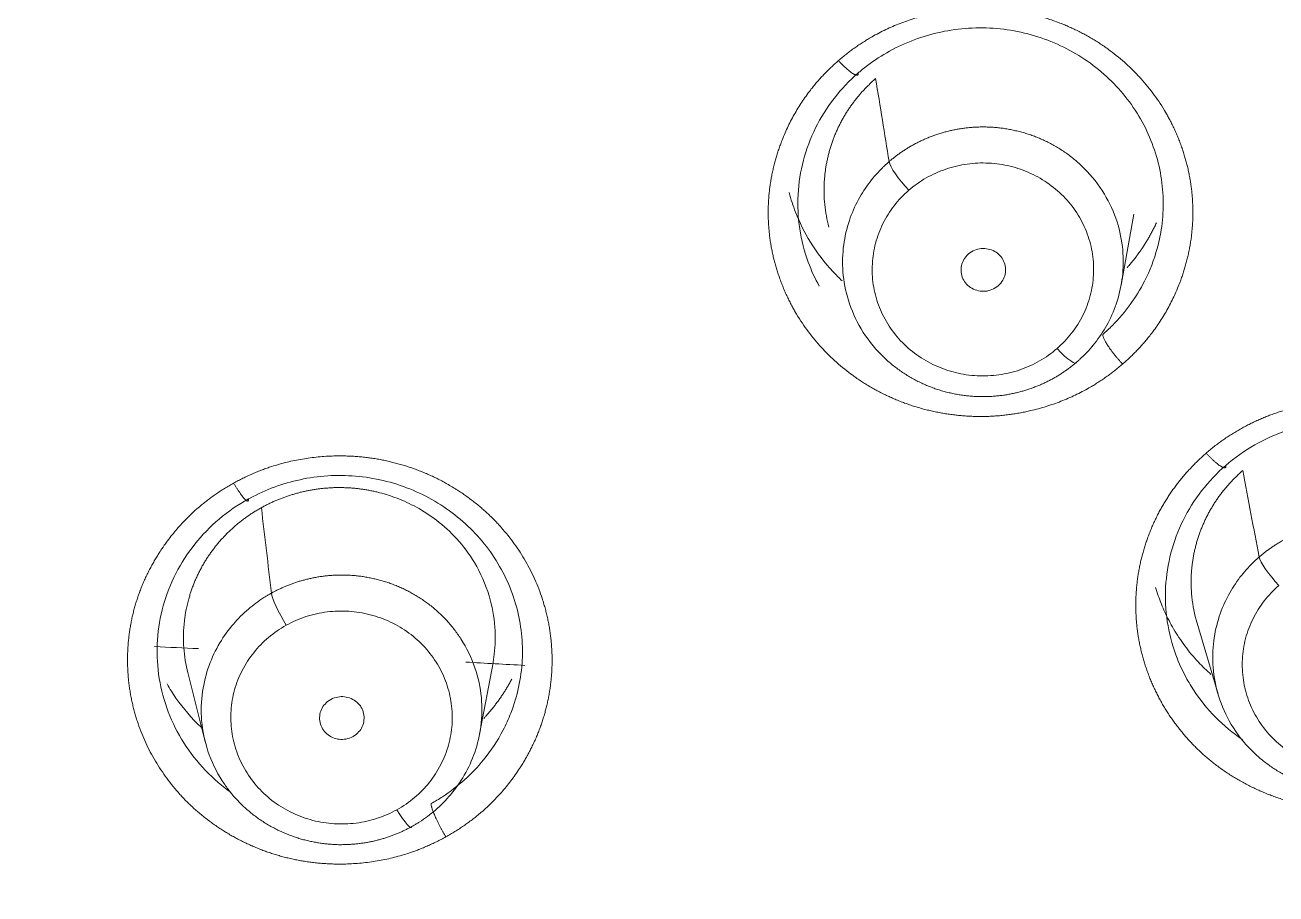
# Model space of a CAD drawing. Extents: x 19821 to 22981, y -91 to 2224.
# Drawn here: x 20760.9 to 20773.55, y 1178.82 to 1187.6 of the extents above; entities that cross this region are included whole.
import ezdxf

# ---------------------------------------------------------------- set-up
doc = ezdxf.new("R2010")
doc.units = 0
doc.header["$LTSCALE"] = 10
doc.header["$MEASUREMENT"] = 0
doc.layers.add('1', color=7, linetype='CONTINUOUS')

msp = doc.modelspace()

# ---------------------------------------------------------------- linework, layer by layer
at = {"layer": '1', "color": 7, "linetype": 'Continuous', "lineweight": 18}
for p, q in [((20771.986, 1184.974), (20772.115, 1185.691)), ((20772.744, 1181.588), (20772.966, 1180.837)), ((20762.545, 1181.069), (20762.724, 1180.356)), ((20765.498, 1180.433), (20765.635, 1181.155))]:
    msp.add_line(p, q, dxfattribs=at)
for centre, major_axis, ratio, start_param, end_param in [((20744.931, 1212.247), (-60.5, 0), 0.961262, 2.420581, 4.712389), ((20744.931, 1212.384), (60, 0), 0.961262, 4.72417, 7.853982), ((20744.931, 1212.384), (-59.925, 0), 0.961262, 1.570796, 4.712389), ((20769.839, 1186.014), (0.196, -0.227), 0.18444, 3.431539, 4.92224), ((20771.337, 1184.414), (-0.196, 0.227), 0.184391, 1.780896, 3.306489), ((20773.581, 1182.019), (0.196, -0.227), 0.184352, 3.449187, 4.922084), ((20763.543, 1181.617), (0.146, -0.262), 0.137817, 3.464985, 4.955687), ((20764.663, 1179.753), (-0.146, 0.262), 0.137768, 1.814343, 3.339936)]:
    msp.add_ellipse(centre, major_axis=major_axis, ratio=ratio, start_param=start_param, end_param=end_param, dxfattribs=at)
at = {"layer": '1', "color": 7, "linetype": 'Continuous', "lineweight": 13}
for centre, major_axis, start_param, end_param in [((20744.931, 1212.247), (-59.425, 0), 1.570796, 4.70194), ((20744.931, 1212.247), (-57.948, 0), 1.579187, 4.712389), ((20744.931, 1212.291), (57.403, 0), 4.721079, 7.853982)]:
    msp.add_ellipse(centre, major_axis=major_axis, ratio=0.961262, start_param=start_param, end_param=end_param, dxfattribs=at)
for points, degree, knots in [([(20769.127, 1187.242), (20769.444, 1187.517), (20770.042, 1187.719), (20770.462, 1187.779), (20770.883, 1187.759), (20771.294, 1187.659), (20771.485, 1187.572), (20771.871, 1187.396), (20772.448, 1186.78), (20772.59, 1186.389), (20772.66, 1186.198), (20772.719, 1185.796), (20772.696, 1185.392), (20772.642, 1185.193), (20772.589, 1184.997), (20772.317, 1184.448), (20772, 1184.175)], 2, [0, 0, 0, 0.125, 0.1875, 0.25, 0.3125, 0.375, 0.375, 0.5, 0.625, 0.625, 0.6875, 0.75, 0.8125, 0.8125, 0.875, 1, 1, 1]), ([(20772, 1184.175), (20771.683, 1183.9), (20771.085, 1183.697), (20770.665, 1183.637), (20770.244, 1183.658), (20769.833, 1183.757), (20769.642, 1183.845), (20769.256, 1184.021), (20768.68, 1184.637), (20768.538, 1185.028), (20768.468, 1185.219), (20768.408, 1185.621), (20768.432, 1186.025), (20768.486, 1186.223), (20768.539, 1186.419), (20768.811, 1186.968), (20769.127, 1187.242)], 2, [0, 0, 0, 0.125, 0.1875, 0.25, 0.3125, 0.375, 0.375, 0.5, 0.625, 0.625, 0.6875, 0.75, 0.8125, 0.8125, 0.875, 1, 1, 1]), ([(20769.839, 1185.931), (20769.893, 1185.978), (20769.952, 1186.02), (20770.078, 1186.092), (20770.145, 1186.122), (20770.283, 1186.169), (20770.355, 1186.186), (20770.5, 1186.206), (20770.573, 1186.21), (20770.72, 1186.202), (20770.792, 1186.192), (20770.934, 1186.157), (20771.004, 1186.133), (20771.136, 1186.072), (20771.199, 1186.036), (20771.316, 1185.951), (20771.371, 1185.904), (20771.469, 1185.799), (20771.513, 1185.742), (20771.587, 1185.621), (20771.619, 1185.557), (20771.668, 1185.424), (20771.685, 1185.355), (20771.706, 1185.216), (20771.71, 1185.145), (20771.702, 1185.005), (20771.691, 1184.935), (20771.655, 1184.798), (20771.63, 1184.731), (20771.567, 1184.604), (20771.529, 1184.544), (20771.441, 1184.431), (20771.391, 1184.379), (20771.337, 1184.331)], 3, [0, 0, 0, 0, 0.0625, 0.0625, 0.125, 0.125, 0.1875, 0.1875, 0.25, 0.25, 0.3125, 0.3125, 0.375, 0.375, 0.4375, 0.4375, 0.5, 0.5, 0.5625, 0.5625, 0.625, 0.625, 0.6875, 0.6875, 0.75, 0.75, 0.8125, 0.8125, 0.875, 0.875, 0.9375, 0.9375, 1, 1, 1, 1]), ([(20771.337, 1184.331), (20771.283, 1184.284), (20771.223, 1184.242), (20771.097, 1184.17), (20771.031, 1184.14), (20770.893, 1184.093), (20770.821, 1184.076), (20770.676, 1184.056), (20770.602, 1184.053), (20770.456, 1184.06), (20770.383, 1184.071), (20770.241, 1184.105), (20770.172, 1184.13), (20770.04, 1184.19), (20769.977, 1184.227), (20769.859, 1184.311), (20769.805, 1184.359), (20769.707, 1184.463), (20769.663, 1184.52), (20769.588, 1184.642), (20769.557, 1184.706), (20769.508, 1184.838), (20769.49, 1184.907), (20769.469, 1185.047), (20769.466, 1185.117), (20769.474, 1185.258), (20769.485, 1185.328), (20769.521, 1185.464), (20769.546, 1185.531), (20769.609, 1185.658), (20769.647, 1185.719), (20769.735, 1185.832), (20769.784, 1185.884), (20769.839, 1185.931)], 3, [0, 0, 0, 0, 0.0625, 0.0625, 0.125, 0.125, 0.1875, 0.1875, 0.25, 0.25, 0.3125, 0.3125, 0.375, 0.375, 0.4375, 0.4375, 0.5, 0.5, 0.5625, 0.5625, 0.625, 0.625, 0.6875, 0.6875, 0.75, 0.75, 0.8125, 0.8125, 0.875, 0.875, 0.9375, 0.9375, 1, 1, 1, 1]), ([(20772.35, 1185.344), (20772.319, 1185.23), (20772.21, 1184.947), (20772.003, 1184.662), (20771.834, 1184.504), (20771.8, 1184.475)], 3, [0, 0, 0, 0, 0.343198, 0.872888, 1, 1, 1, 1]), ([(20772.844, 1183.274), (20773.167, 1183.55), (20773.558, 1183.682), (20773.757, 1183.75), (20774.181, 1183.811), (20774.815, 1183.781), (20775.207, 1183.601), (20775.6, 1183.42), (20775.886, 1183.112), (20776.17, 1182.806), (20776.311, 1182.416), (20776.451, 1182.029), (20776.427, 1181.621), (20776.416, 1181.42), (20776.31, 1181.026), (20776.219, 1180.844), (20776.042, 1180.487), (20775.721, 1180.203)], 2, [0, 0, 0, 0.125, 0.125, 0.1875, 0.25, 0.375, 0.375, 0.5, 0.5, 0.625, 0.625, 0.75, 0.75, 0.8125, 0.875, 0.875, 1, 1, 1]), ([(20763.011, 1182.971), (20763.381, 1183.176), (20764.01, 1183.255), (20764.433, 1183.23), (20764.841, 1183.125), (20765.221, 1182.946), (20765.389, 1182.822), (20765.729, 1182.573), (20766.159, 1181.855), (20766.214, 1181.445), (20766.241, 1181.243), (20766.212, 1180.838), (20766.102, 1180.448), (20766.006, 1180.264), (20765.912, 1180.083), (20765.527, 1179.601), (20765.158, 1179.396)], 2, [0, 0, 0, 0.125, 0.1875, 0.25, 0.3125, 0.375, 0.375, 0.5, 0.625, 0.625, 0.6875, 0.75, 0.8125, 0.8125, 0.875, 1, 1, 1]), ([(20775.721, 1180.203), (20775.398, 1179.927), (20775.007, 1179.794), (20774.808, 1179.726), (20774.383, 1179.665), (20773.75, 1179.695), (20773.358, 1179.875), (20772.964, 1180.056), (20772.678, 1180.365), (20772.395, 1180.671), (20772.253, 1181.061), (20772.113, 1181.448), (20772.137, 1181.856), (20772.149, 1182.057), (20772.255, 1182.45), (20772.346, 1182.633), (20772.523, 1182.99), (20772.844, 1183.274)], 2, [0, 0, 0, 0.125, 0.125, 0.1875, 0.25, 0.375, 0.375, 0.5, 0.5, 0.625, 0.625, 0.75, 0.75, 0.8125, 0.875, 0.875, 1, 1, 1]), ([(20765.158, 1179.396), (20764.788, 1179.191), (20764.16, 1179.112), (20763.736, 1179.137), (20763.329, 1179.241), (20762.949, 1179.421), (20762.78, 1179.545), (20762.441, 1179.794), (20762.01, 1180.512), (20761.956, 1180.922), (20761.929, 1181.124), (20761.958, 1181.529), (20762.068, 1181.919), (20762.164, 1182.102), (20762.258, 1182.283), (20762.642, 1182.766), (20763.011, 1182.971)], 2, [0, 0, 0, 0.125, 0.1875, 0.25, 0.3125, 0.375, 0.375, 0.5, 0.625, 0.625, 0.6875, 0.75, 0.8125, 0.8125, 0.875, 1, 1, 1]), ([(20775.081, 1180.335), (20775.026, 1180.287), (20774.967, 1180.245), (20774.841, 1180.173), (20774.774, 1180.143), (20774.636, 1180.096), (20774.564, 1180.079), (20774.419, 1180.059), (20774.345, 1180.056), (20774.199, 1180.063), (20774.126, 1180.074), (20773.984, 1180.109), (20773.914, 1180.133), (20773.782, 1180.194), (20773.719, 1180.23), (20773.601, 1180.315), (20773.547, 1180.362), (20773.449, 1180.467), (20773.405, 1180.524), (20773.33, 1180.645), (20773.299, 1180.709), (20773.25, 1180.842), (20773.232, 1180.911), (20773.211, 1181.051), (20773.208, 1181.122), (20773.215, 1181.262), (20773.226, 1181.332), (20773.262, 1181.469), (20773.287, 1181.536), (20773.351, 1181.663), (20773.389, 1181.724), (20773.476, 1181.837), (20773.526, 1181.889), (20773.58, 1181.936)], 3, [0, 0, 0, 0, 0.0625, 0.0625, 0.125, 0.125, 0.1875, 0.1875, 0.25, 0.25, 0.3125, 0.3125, 0.375, 0.375, 0.4375, 0.4375, 0.5, 0.5, 0.5625, 0.5625, 0.625, 0.625, 0.6875, 0.6875, 0.75, 0.75, 0.8125, 0.8125, 0.875, 0.875, 0.9375, 0.9375, 1, 1, 1, 1]), ([(20763.543, 1181.534), (20763.606, 1181.569), (20763.673, 1181.599), (20763.812, 1181.644), (20763.884, 1181.66), (20764.029, 1181.678), (20764.103, 1181.681), (20764.249, 1181.671), (20764.322, 1181.66), (20764.463, 1181.623), (20764.532, 1181.598), (20764.664, 1181.536), (20764.726, 1181.499), (20764.842, 1181.413), (20764.896, 1181.365), (20764.993, 1181.259), (20765.036, 1181.201), (20765.109, 1181.079), (20765.139, 1181.015), (20765.186, 1180.881), (20765.203, 1180.812), (20765.222, 1180.673), (20765.225, 1180.602), (20765.215, 1180.461), (20765.203, 1180.392), (20765.165, 1180.255), (20765.139, 1180.189), (20765.074, 1180.063), (20765.036, 1180.003), (20764.946, 1179.891), (20764.896, 1179.839), (20764.786, 1179.746), (20764.726, 1179.705), (20764.663, 1179.67)], 3, [0, 0, 0, 0, 0.0625, 0.0625, 0.125, 0.125, 0.1875, 0.1875, 0.25, 0.25, 0.3125, 0.3125, 0.375, 0.375, 0.4375, 0.4375, 0.5, 0.5, 0.5625, 0.5625, 0.625, 0.625, 0.6875, 0.6875, 0.75, 0.75, 0.8125, 0.8125, 0.875, 0.875, 0.9375, 0.9375, 1, 1, 1, 1]), ([(20764.663, 1179.67), (20764.599, 1179.635), (20764.532, 1179.606), (20764.393, 1179.56), (20764.322, 1179.544), (20764.176, 1179.526), (20764.103, 1179.524), (20763.956, 1179.533), (20763.884, 1179.544), (20763.742, 1179.581), (20763.673, 1179.606), (20763.542, 1179.668), (20763.479, 1179.705), (20763.363, 1179.791), (20763.309, 1179.84), (20763.213, 1179.945), (20763.17, 1180.003), (20763.097, 1180.125), (20763.066, 1180.189), (20763.019, 1180.323), (20763.002, 1180.392), (20762.983, 1180.531), (20762.981, 1180.602), (20762.99, 1180.743), (20763.002, 1180.813), (20763.04, 1180.949), (20763.066, 1181.015), (20763.131, 1181.141), (20763.17, 1181.201), (20763.259, 1181.313), (20763.309, 1181.365), (20763.42, 1181.458), (20763.48, 1181.499), (20763.543, 1181.534)], 3, [0, 0, 0, 0, 0.0625, 0.0625, 0.125, 0.125, 0.1875, 0.1875, 0.25, 0.25, 0.3125, 0.3125, 0.375, 0.375, 0.4375, 0.4375, 0.5, 0.5, 0.5625, 0.5625, 0.625, 0.625, 0.6875, 0.6875, 0.75, 0.75, 0.8125, 0.8125, 0.875, 0.875, 0.9375, 0.9375, 1, 1, 1, 1]), ([(20773.214, 1180.375), (20773.202, 1180.384), (20773.189, 1180.393), (20773.08, 1180.472), (20772.99, 1180.551), (20772.828, 1180.724), (20772.756, 1180.818), (20772.679, 1180.942), (20772.664, 1180.967), (20772.651, 1180.991)], 3, [0, 0, 0, 0, 0.054242, 0.054242, 0.476361, 0.476361, 0.898479, 0.898479, 1, 1, 1, 1]), ([(20765.735, 1180.472), (20765.68, 1180.367), (20765.512, 1180.112), (20765.247, 1179.874), (20765.048, 1179.754), (20765.008, 1179.732)], 3, [0, 0, 0, 0, 0.343194, 0.872882, 1, 1, 1, 1]), ([(20762.986, 1179.843), (20762.978, 1179.849), (20762.969, 1179.856), (20762.865, 1179.933), (20762.776, 1180.013), (20762.616, 1180.188), (20762.546, 1180.283), (20762.485, 1180.383), (20762.485, 1180.383), (20762.485, 1180.383)], 3, [0, 0, 0, 0, 0.042603, 0.042603, 0.521301, 0.521301, 0.999999, 0.999999, 1, 1, 1, 1])]:
    msp.add_open_spline(points, degree=degree, knots=knots, dxfattribs=at)
at = {"layer": '1', "color": 7, "linetype": 'Continuous', "lineweight": 18}
for points, knots in [([(20769.327, 1187.117), (20769.332, 1187.122), (20769.472, 1187.242), (20769.791, 1187.44), (20770.335, 1187.588), (20770.908, 1187.57), (20771.45, 1187.387), (20771.908, 1187.054), (20772.241, 1186.605), (20772.417, 1186.079), (20772.419, 1185.647), (20772.367, 1185.406), (20772.35, 1185.344)], [0, 0, 0, 0, 0.004179, 0.118986, 0.238486, 0.358459, 0.478357, 0.59828, 0.718186, 0.838122, 0.957967, 1, 1, 1, 1]), ([(20768.933, 1184.962), (20768.89, 1185.04), (20768.853, 1185.121), (20768.782, 1185.314), (20768.753, 1185.427), (20768.718, 1185.657), (20768.713, 1185.774), (20768.725, 1186.006), (20768.743, 1186.122), (20768.803, 1186.347), (20768.844, 1186.457), (20768.948, 1186.667), (20769.011, 1186.767), (20769.155, 1186.953), (20769.237, 1187.04), (20769.327, 1187.117)], [0, 0, 0, 0, 0.11236, 0.11236, 0.2603, 0.2603, 0.40824, 0.40824, 0.55618, 0.55618, 0.70412, 0.70412, 0.85206, 0.85206, 1, 1, 1, 1]), ([(20769.031, 1185.56), (20769.011, 1185.634), (20768.983, 1185.785), (20768.979, 1185.946), (20768.985, 1186.035), (20768.987, 1186.056), (20768.989, 1186.077), (20768.991, 1186.098), (20768.993, 1186.119), (20768.996, 1186.14), (20768.999, 1186.161), (20769.003, 1186.182), (20769.006, 1186.202), (20769.01, 1186.223), (20769.015, 1186.244), (20769.019, 1186.264), (20769.024, 1186.284), (20769.029, 1186.305), (20769.035, 1186.325), (20769.04, 1186.345), (20769.046, 1186.365), (20769.053, 1186.385), (20769.059, 1186.405), (20769.066, 1186.424), (20769.073, 1186.444), (20769.081, 1186.463), (20769.088, 1186.483), (20769.096, 1186.502), (20769.104, 1186.521), (20769.113, 1186.54), (20769.121, 1186.559), (20769.13, 1186.577), (20769.14, 1186.596), (20769.149, 1186.614), (20769.159, 1186.633), (20769.169, 1186.651), (20769.179, 1186.669), (20769.189, 1186.686), (20769.2, 1186.704), (20769.211, 1186.722), (20769.222, 1186.739), (20769.233, 1186.756), (20769.245, 1186.773), (20769.256, 1186.79), (20769.269, 1186.807), (20769.281, 1186.823), (20769.293, 1186.839), (20769.306, 1186.855), (20769.319, 1186.871), (20769.332, 1186.887), (20769.345, 1186.903), (20769.358, 1186.918), (20769.372, 1186.933), (20769.386, 1186.948), (20769.4, 1186.963), (20769.414, 1186.978), (20769.429, 1186.992), (20769.443, 1187.006), (20769.458, 1187.02), (20769.473, 1187.034), (20769.488, 1187.048), (20769.498, 1187.057), (20769.503, 1187.061)], [0, 0, 0, 0, 0.140089, 0.277699, 0.290556, 0.3034, 0.316229, 0.329045, 0.341846, 0.354633, 0.367405, 0.380164, 0.392908, 0.405639, 0.418355, 0.431057, 0.443744, 0.456418, 0.469077, 0.481723, 0.494354, 0.506971, 0.519573, 0.532162, 0.544736, 0.557297, 0.569843, 0.582374, 0.594892, 0.607395, 0.619885, 0.63236, 0.64482, 0.657267, 0.6697, 0.682118, 0.694522, 0.706912, 0.719287, 0.731649, 0.743996, 0.756329, 0.768647, 0.780952, 0.793242, 0.805518, 0.81778, 0.830028, 0.842261, 0.85448, 0.866685, 0.878876, 0.891053, 0.903215, 0.915363, 0.927497, 0.939616, 0.951721, 0.963812, 0.975889, 0.987952, 1, 1, 1, 1]), ([(20771.538, 1184.196), (20771.542, 1184.2), (20771.551, 1184.208), (20771.563, 1184.219), (20771.576, 1184.231), (20771.589, 1184.243), (20771.646, 1184.298), (20771.743, 1184.409), (20771.862, 1184.594), (20771.954, 1184.813), (20772.007, 1185.062), (20772.011, 1185.335), (20771.953, 1185.621), (20771.824, 1185.904), (20771.678, 1186.09), (20771.571, 1186.193), (20771.527, 1186.231), (20771.483, 1186.268), (20771.437, 1186.302), (20771.39, 1186.334), (20771.343, 1186.364), (20771.294, 1186.391), (20771.246, 1186.417), (20771.196, 1186.441), (20771.146, 1186.462), (20771.096, 1186.482), (20771.046, 1186.499), (20770.995, 1186.515), (20770.944, 1186.528), (20770.894, 1186.54), (20770.843, 1186.55), (20770.793, 1186.558), (20770.743, 1186.564), (20770.693, 1186.568), (20770.644, 1186.571), (20770.595, 1186.572), (20770.547, 1186.571), (20770.499, 1186.569), (20770.452, 1186.565), (20770.406, 1186.56), (20770.36, 1186.554), (20770.315, 1186.546), (20770.271, 1186.537), (20770.228, 1186.527), (20770.185, 1186.515), (20770.144, 1186.503), (20770.103, 1186.489), (20770.064, 1186.475), (20770.025, 1186.459), (20769.987, 1186.443), (20769.951, 1186.426), (20769.915, 1186.408), (20769.88, 1186.389), (20769.846, 1186.37), (20769.814, 1186.35), (20769.782, 1186.33), (20769.751, 1186.309), (20769.722, 1186.287), (20769.693, 1186.266), (20769.665, 1186.243), (20769.647, 1186.228), (20769.639, 1186.221)], [0, 0, 0, 0, 0.00393, 0.007893, 0.011888, 0.015916, 0.019977, 0.066372, 0.117003, 0.171868, 0.230964, 0.294287, 0.361835, 0.433603, 0.509587, 0.522943, 0.53618, 0.549297, 0.562294, 0.575171, 0.587928, 0.600566, 0.613084, 0.625482, 0.63776, 0.649918, 0.661956, 0.673875, 0.685674, 0.697353, 0.708912, 0.720351, 0.731671, 0.742871, 0.753951, 0.764911, 0.775752, 0.786473, 0.797074, 0.807555, 0.817916, 0.828158, 0.83828, 0.848282, 0.858164, 0.867927, 0.87757, 0.887093, 0.896497, 0.90578, 0.914944, 0.923989, 0.932913, 0.941718, 0.950403, 0.958969, 0.967414, 0.97574, 0.983947, 0.992033, 1, 1, 1, 1]), ([(20769.639, 1186.221), (20769.634, 1186.217), (20769.625, 1186.209), (20769.612, 1186.197), (20769.599, 1186.185), (20769.587, 1186.173), (20769.532, 1186.12), (20769.438, 1186.014), (20769.321, 1185.835), (20769.228, 1185.621), (20769.171, 1185.373), (20769.163, 1185.1), (20769.219, 1184.81), (20769.348, 1184.519), (20769.496, 1184.329), (20769.606, 1184.224), (20769.649, 1184.186), (20769.694, 1184.149), (20769.74, 1184.115), (20769.786, 1184.083), (20769.834, 1184.053), (20769.882, 1184.025), (20769.931, 1184), (20769.981, 1183.976), (20770.031, 1183.954), (20770.081, 1183.935), (20770.132, 1183.917), (20770.182, 1183.902), (20770.233, 1183.888), (20770.284, 1183.877), (20770.334, 1183.867), (20770.384, 1183.859), (20770.434, 1183.853), (20770.484, 1183.849), (20770.533, 1183.846), (20770.582, 1183.845), (20770.631, 1183.846), (20770.678, 1183.848), (20770.725, 1183.852), (20770.772, 1183.857), (20770.817, 1183.863), (20770.862, 1183.871), (20770.906, 1183.88), (20770.95, 1183.891), (20770.992, 1183.902), (20771.033, 1183.915), (20771.074, 1183.928), (20771.114, 1183.943), (20771.152, 1183.958), (20771.19, 1183.974), (20771.226, 1183.992), (20771.262, 1184.009), (20771.297, 1184.028), (20771.33, 1184.047), (20771.363, 1184.067), (20771.395, 1184.088), (20771.425, 1184.108), (20771.455, 1184.13), (20771.483, 1184.152), (20771.511, 1184.174), (20771.529, 1184.189), (20771.538, 1184.196)], [0, 0, 0, 0, 0.004118, 0.008173, 0.012166, 0.016096, 0.019964, 0.064383, 0.113604, 0.167623, 0.226438, 0.290046, 0.358445, 0.431632, 0.509603, 0.522984, 0.536245, 0.549384, 0.562403, 0.575301, 0.588078, 0.600734, 0.613269, 0.625684, 0.637977, 0.65015, 0.662202, 0.674132, 0.685942, 0.697631, 0.709199, 0.720647, 0.731973, 0.743178, 0.754263, 0.765226, 0.776069, 0.78679, 0.797391, 0.807871, 0.818229, 0.828467, 0.838584, 0.84858, 0.858455, 0.868209, 0.877841, 0.887353, 0.896744, 0.906015, 0.915164, 0.924192, 0.933099, 0.941885, 0.95055, 0.959094, 0.967517, 0.975819, 0.984001, 0.992061, 1, 1, 1, 1]), ([(20768.628, 1185.908), (20768.646, 1185.841), (20768.702, 1185.668), (20768.84, 1185.392), (20769.013, 1185.166), (20769.133, 1185.046), (20769.164, 1185.016)], [0, 0, 0, 0, 0.198655, 0.520897, 0.879167, 1, 1, 1, 1]), ([(20772.046, 1185.149), (20772.053, 1185.156), (20772.069, 1185.175), (20772.094, 1185.205), (20772.12, 1185.238), (20772.146, 1185.272), (20772.171, 1185.306), (20772.195, 1185.341), (20772.219, 1185.376), (20772.241, 1185.413), (20772.263, 1185.449), (20772.284, 1185.487), (20772.304, 1185.524), (20772.324, 1185.563), (20772.336, 1185.589), (20772.342, 1185.602), (20772.343, 1185.603)], [0, 0, 0, 0, 0.0579, 0.135171, 0.212629, 0.290275, 0.368108, 0.446128, 0.524335, 0.60273, 0.681313, 0.760083, 0.839041, 0.918186, 0.99752, 1, 1, 1, 1]), ([(20773.044, 1183.151), (20773.134, 1183.229), (20773.232, 1183.298), (20773.44, 1183.417), (20773.55, 1183.466), (20773.778, 1183.544), (20773.896, 1183.572), (20774.136, 1183.605), (20774.258, 1183.61), (20774.499, 1183.597), (20774.62, 1183.58), (20774.854, 1183.522), (20774.969, 1183.482), (20775.187, 1183.381), (20775.291, 1183.321), (20775.485, 1183.181), (20775.575, 1183.102), (20775.737, 1182.929), (20775.809, 1182.834), (20775.933, 1182.634), (20775.984, 1182.528), (20776.065, 1182.308), (20776.094, 1182.195), (20776.129, 1181.964), (20776.135, 1181.847), (20776.122, 1181.615), (20776.104, 1181.499), (20776.073, 1181.381), (20776.072, 1181.377), (20776.071, 1181.372)], [0, 0, 0, 0, 0.076681, 0.076681, 0.153362, 0.153362, 0.230044, 0.230044, 0.306725, 0.306725, 0.383406, 0.383406, 0.460087, 0.460087, 0.536769, 0.536769, 0.61345, 0.61345, 0.690131, 0.690131, 0.766812, 0.766812, 0.843494, 0.843494, 0.920175, 0.920175, 0.996856, 0.996856, 1, 1, 1, 1]), ([(20772.651, 1180.991), (20772.607, 1181.07), (20772.57, 1181.151), (20772.499, 1181.344), (20772.47, 1181.458), (20772.435, 1181.688), (20772.429, 1181.805), (20772.442, 1182.038), (20772.46, 1182.154), (20772.519, 1182.379), (20772.56, 1182.49), (20772.664, 1182.7), (20772.727, 1182.8), (20772.872, 1182.987), (20772.954, 1183.073), (20773.044, 1183.151)], [0, 0, 0, 0, 0.11236, 0.11236, 0.2603, 0.2603, 0.40824, 0.40824, 0.55618, 0.55618, 0.70412, 0.70412, 0.85206, 0.85206, 1, 1, 1, 1]), ([(20772.753, 1181.557), (20772.727, 1181.644), (20772.695, 1181.808), (20772.691, 1181.982), (20772.696, 1182.071), (20772.698, 1182.093), (20772.7, 1182.114), (20772.702, 1182.135), (20772.705, 1182.156), (20772.708, 1182.177), (20772.711, 1182.197), (20772.714, 1182.218), (20772.718, 1182.239), (20772.722, 1182.26), (20772.726, 1182.28), (20772.731, 1182.301), (20772.736, 1182.321), (20772.741, 1182.341), (20772.746, 1182.362), (20772.752, 1182.382), (20772.758, 1182.402), (20772.764, 1182.422), (20772.771, 1182.441), (20772.778, 1182.461), (20772.785, 1182.481), (20772.792, 1182.5), (20772.8, 1182.52), (20772.808, 1182.539), (20772.816, 1182.558), (20772.824, 1182.577), (20772.833, 1182.596), (20772.842, 1182.614), (20772.851, 1182.633), (20772.861, 1182.651), (20772.87, 1182.67), (20772.88, 1182.688), (20772.89, 1182.706), (20772.901, 1182.723), (20772.911, 1182.741), (20772.922, 1182.759), (20772.933, 1182.776), (20772.945, 1182.793), (20772.956, 1182.81), (20772.968, 1182.827), (20772.98, 1182.844), (20772.992, 1182.86), (20773.005, 1182.876), (20773.017, 1182.893), (20773.03, 1182.908), (20773.043, 1182.924), (20773.057, 1182.94), (20773.07, 1182.955), (20773.084, 1182.97), (20773.098, 1182.985), (20773.112, 1183), (20773.126, 1183.015), (20773.14, 1183.029), (20773.155, 1183.043), (20773.17, 1183.057), (20773.185, 1183.071), (20773.2, 1183.085), (20773.21, 1183.094), (20773.215, 1183.098)], [0, 0, 0, 0, 0.16049, 0.294881, 0.307433, 0.319971, 0.332495, 0.345006, 0.357503, 0.369986, 0.382455, 0.39491, 0.407352, 0.419779, 0.432193, 0.444593, 0.456979, 0.469352, 0.48171, 0.494055, 0.506386, 0.518703, 0.531006, 0.543295, 0.555571, 0.567832, 0.58008, 0.592314, 0.604534, 0.61674, 0.628933, 0.641111, 0.653275, 0.665426, 0.677563, 0.689686, 0.701795, 0.71389, 0.725971, 0.738039, 0.750092, 0.762132, 0.774157, 0.786169, 0.798167, 0.810151, 0.822121, 0.834077, 0.846019, 0.857947, 0.869862, 0.881762, 0.893648, 0.905521, 0.91738, 0.929224, 0.941055, 0.952872, 0.964675, 0.976464, 0.988239, 1, 1, 1, 1]), ([(20763.161, 1182.811), (20763.167, 1182.814), (20763.33, 1182.903), (20763.684, 1183.034), (20764.248, 1183.07), (20764.805, 1182.938), (20765.295, 1182.65), (20765.672, 1182.233), (20765.9, 1181.727), (20765.959, 1181.178), (20765.867, 1180.754), (20765.765, 1180.529), (20765.735, 1180.472)], [0, 0, 0, 0, 0.004182, 0.118989, 0.238489, 0.358461, 0.478358, 0.598281, 0.718186, 0.838122, 0.957966, 1, 1, 1, 1]), ([(20762.485, 1180.383), (20762.425, 1180.484), (20762.375, 1180.591), (20762.297, 1180.811), (20762.269, 1180.925), (20762.238, 1181.155), (20762.233, 1181.272), (20762.249, 1181.504), (20762.269, 1181.62), (20762.331, 1181.844), (20762.374, 1181.954), (20762.481, 1182.162), (20762.545, 1182.261), (20762.692, 1182.446), (20762.775, 1182.531), (20762.957, 1182.685), (20763.056, 1182.753), (20763.161, 1182.811)], [0, 0, 0, 0, 0.125, 0.125, 0.25, 0.25, 0.375, 0.375, 0.5, 0.5, 0.625, 0.625, 0.75, 0.75, 0.875, 0.875, 1, 1, 1, 1]), ([(20763.292, 1182.723), (20763.303, 1182.729), (20763.326, 1182.742), (20763.36, 1182.759), (20763.395, 1182.776), (20763.43, 1182.792), (20763.466, 1182.807), (20763.502, 1182.821), (20763.539, 1182.834), (20763.576, 1182.847), (20763.613, 1182.858), (20763.651, 1182.869), (20763.689, 1182.879), (20763.728, 1182.888), (20763.767, 1182.896), (20763.806, 1182.903), (20763.845, 1182.909), (20763.885, 1182.915), (20763.924, 1182.919), (20763.964, 1182.922), (20764.004, 1182.925), (20764.045, 1182.926), (20764.085, 1182.926), (20764.125, 1182.926), (20764.166, 1182.924), (20764.207, 1182.922), (20764.247, 1182.918), (20764.288, 1182.913), (20764.328, 1182.908), (20764.368, 1182.901), (20764.409, 1182.893), (20764.449, 1182.885), (20764.535, 1182.863), (20764.675, 1182.819), (20764.871, 1182.728), (20765.077, 1182.595), (20765.279, 1182.409), (20765.469, 1182.154), (20765.604, 1181.849), (20765.663, 1181.531), (20765.657, 1181.297), (20765.638, 1181.172), (20765.632, 1181.138)], [0, 0, 0, 0, 0.010789, 0.021603, 0.03244, 0.0433, 0.054185, 0.065093, 0.076026, 0.086982, 0.097961, 0.108965, 0.119992, 0.131043, 0.142118, 0.153216, 0.164338, 0.175484, 0.186654, 0.197847, 0.209064, 0.220305, 0.23157, 0.242858, 0.25417, 0.265505, 0.276864, 0.288247, 0.299654, 0.311084, 0.322538, 0.334015, 0.345516, 0.397112, 0.457441, 0.526493, 0.604259, 0.690724, 0.797322, 0.890356, 0.969816, 1, 1, 1, 1]), ([(20762.549, 1181.053), (20762.528, 1181.136), (20762.499, 1181.312), (20762.505, 1181.565), (20762.539, 1181.737), (20762.564, 1181.823), (20762.57, 1181.844), (20762.576, 1181.864), (20762.583, 1181.884), (20762.59, 1181.904), (20762.597, 1181.924), (20762.605, 1181.944), (20762.612, 1181.963), (20762.621, 1181.983), (20762.629, 1182.002), (20762.638, 1182.021), (20762.647, 1182.041), (20762.656, 1182.06), (20762.665, 1182.078), (20762.675, 1182.097), (20762.685, 1182.115), (20762.695, 1182.134), (20762.705, 1182.152), (20762.716, 1182.17), (20762.727, 1182.188), (20762.738, 1182.206), (20762.75, 1182.223), (20762.761, 1182.241), (20762.773, 1182.258), (20762.785, 1182.275), (20762.798, 1182.292), (20762.81, 1182.308), (20762.823, 1182.325), (20762.836, 1182.341), (20762.849, 1182.357), (20762.863, 1182.373), (20762.876, 1182.389), (20762.89, 1182.404), (20762.904, 1182.42), (20762.918, 1182.435), (20762.933, 1182.45), (20762.947, 1182.465), (20762.962, 1182.479), (20762.977, 1182.493), (20762.992, 1182.507), (20763.008, 1182.521), (20763.023, 1182.535), (20763.039, 1182.548), (20763.055, 1182.562), (20763.071, 1182.575), (20763.087, 1182.587), (20763.103, 1182.6), (20763.12, 1182.612), (20763.136, 1182.625), (20763.153, 1182.636), (20763.17, 1182.648), (20763.187, 1182.66), (20763.204, 1182.671), (20763.222, 1182.682), (20763.239, 1182.692), (20763.257, 1182.703), (20763.274, 1182.713), (20763.286, 1182.72), (20763.292, 1182.723)], [0, 0, 0, 0, 0.131528, 0.272128, 0.388608, 0.399491, 0.410362, 0.421222, 0.432069, 0.442905, 0.453728, 0.46454, 0.475339, 0.486127, 0.496902, 0.507666, 0.518417, 0.529157, 0.539885, 0.5506, 0.561304, 0.571995, 0.582675, 0.593343, 0.603998, 0.614642, 0.625273, 0.635893, 0.6465, 0.657096, 0.66768, 0.678251, 0.688811, 0.699358, 0.709894, 0.720417, 0.730928, 0.741428, 0.751915, 0.76239, 0.772854, 0.783305, 0.793744, 0.804171, 0.814587, 0.82499, 0.835381, 0.84576, 0.856127, 0.866482, 0.876825, 0.887156, 0.897475, 0.907781, 0.918076, 0.928359, 0.938629, 0.948888, 0.959135, 0.969369, 0.979591, 0.989802, 1, 1, 1, 1]), ([(20775.281, 1180.201), (20775.286, 1180.205), (20775.294, 1180.212), (20775.307, 1180.224), (20775.32, 1180.235), (20775.333, 1180.247), (20775.389, 1180.302), (20775.485, 1180.411), (20775.603, 1180.595), (20775.696, 1180.813), (20775.751, 1181.061), (20775.756, 1181.334), (20775.698, 1181.621), (20775.569, 1181.907), (20775.423, 1182.093), (20775.315, 1182.197), (20775.271, 1182.235), (20775.227, 1182.272), (20775.181, 1182.306), (20775.134, 1182.338), (20775.087, 1182.368), (20775.038, 1182.396), (20774.989, 1182.421), (20774.94, 1182.445), (20774.89, 1182.466), (20774.84, 1182.486), (20774.789, 1182.503), (20774.739, 1182.519), (20774.688, 1182.532), (20774.637, 1182.544), (20774.587, 1182.554), (20774.537, 1182.562), (20774.486, 1182.568), (20774.437, 1182.572), (20774.387, 1182.575), (20774.339, 1182.576), (20774.29, 1182.575), (20774.242, 1182.573), (20774.195, 1182.569), (20774.149, 1182.564), (20774.103, 1182.558), (20774.058, 1182.55), (20774.014, 1182.541), (20773.971, 1182.531), (20773.928, 1182.519), (20773.887, 1182.507), (20773.846, 1182.493), (20773.806, 1182.479), (20773.768, 1182.463), (20773.73, 1182.447), (20773.693, 1182.43), (20773.657, 1182.412), (20773.623, 1182.393), (20773.589, 1182.374), (20773.556, 1182.354), (20773.524, 1182.333), (20773.494, 1182.312), (20773.464, 1182.291), (20773.435, 1182.269), (20773.407, 1182.247), (20773.39, 1182.232), (20773.381, 1182.224)], [0, 0, 0, 0, 0.003927, 0.007866, 0.011819, 0.015784, 0.019761, 0.065641, 0.115908, 0.170561, 0.229595, 0.293007, 0.360793, 0.432948, 0.509466, 0.522824, 0.536063, 0.549181, 0.56218, 0.575058, 0.587817, 0.600456, 0.612976, 0.625375, 0.637655, 0.649815, 0.661855, 0.673775, 0.685576, 0.697257, 0.708818, 0.720259, 0.73158, 0.742782, 0.753864, 0.764827, 0.775669, 0.786392, 0.796995, 0.807479, 0.817843, 0.828087, 0.838211, 0.848216, 0.858102, 0.867867, 0.877513, 0.887039, 0.896446, 0.905733, 0.914901, 0.923949, 0.932877, 0.941686, 0.950375, 0.958945, 0.967395, 0.975726, 0.983937, 0.992028, 1, 1, 1, 1]), ([(20773.381, 1182.224), (20773.376, 1182.22), (20773.368, 1182.213), (20773.355, 1182.201), (20773.342, 1182.189), (20773.329, 1182.178), (20773.274, 1182.124), (20773.179, 1182.017), (20773.062, 1181.835), (20772.969, 1181.62), (20772.912, 1181.372), (20772.906, 1181.099), (20772.962, 1180.81), (20773.091, 1180.521), (20773.238, 1180.332), (20773.348, 1180.228), (20773.391, 1180.189), (20773.436, 1180.153), (20773.482, 1180.119), (20773.529, 1180.087), (20773.576, 1180.057), (20773.625, 1180.029), (20773.674, 1180.003), (20773.723, 1179.98), (20773.773, 1179.958), (20773.824, 1179.939), (20773.874, 1179.921), (20773.925, 1179.906), (20773.976, 1179.892), (20774.027, 1179.881), (20774.077, 1179.871), (20774.128, 1179.863), (20774.178, 1179.857), (20774.227, 1179.853), (20774.277, 1179.85), (20774.326, 1179.849), (20774.374, 1179.85), (20774.422, 1179.852), (20774.469, 1179.856), (20774.515, 1179.861), (20774.561, 1179.868), (20774.606, 1179.875), (20774.65, 1179.885), (20774.693, 1179.895), (20774.736, 1179.906), (20774.777, 1179.919), (20774.818, 1179.932), (20774.857, 1179.947), (20774.896, 1179.963), (20774.934, 1179.979), (20774.97, 1179.996), (20775.006, 1180.014), (20775.041, 1180.033), (20775.074, 1180.052), (20775.107, 1180.072), (20775.138, 1180.092), (20775.169, 1180.113), (20775.199, 1180.134), (20775.227, 1180.156), (20775.255, 1180.178), (20775.273, 1180.193), (20775.281, 1180.201)], [0, 0, 0, 0, 0.004015, 0.007996, 0.011942, 0.015855, 0.019734, 0.064711, 0.114332, 0.168596, 0.227502, 0.291048, 0.359234, 0.432056, 0.509512, 0.522903, 0.536174, 0.549323, 0.562352, 0.575259, 0.588045, 0.600709, 0.613253, 0.625675, 0.637976, 0.650156, 0.662214, 0.674151, 0.685967, 0.697662, 0.709235, 0.720687, 0.732018, 0.743227, 0.754315, 0.765282, 0.776127, 0.786851, 0.797454, 0.807935, 0.818295, 0.828533, 0.83865, 0.848646, 0.85852, 0.868273, 0.877905, 0.887415, 0.896804, 0.906071, 0.915217, 0.924242, 0.933145, 0.941927, 0.950587, 0.959126, 0.967544, 0.97584, 0.984015, 0.992068, 1, 1, 1, 1]), ([(20764.812, 1179.499), (20764.817, 1179.502), (20764.828, 1179.508), (20764.843, 1179.517), (20764.858, 1179.526), (20764.873, 1179.535), (20764.941, 1179.578), (20765.06, 1179.666), (20765.216, 1179.824), (20765.353, 1180.02), (20765.459, 1180.252), (20765.522, 1180.518), (20765.527, 1180.81), (20765.462, 1181.113), (20765.36, 1181.323), (20765.277, 1181.446), (20765.243, 1181.492), (20765.207, 1181.536), (20765.17, 1181.579), (20765.131, 1181.62), (20765.091, 1181.658), (20765.05, 1181.695), (20765.008, 1181.73), (20764.964, 1181.763), (20764.92, 1181.794), (20764.875, 1181.823), (20764.83, 1181.85), (20764.784, 1181.876), (20764.737, 1181.899), (20764.69, 1181.921), (20764.643, 1181.94), (20764.595, 1181.958), (20764.548, 1181.974), (20764.5, 1181.988), (20764.453, 1182), (20764.405, 1182.011), (20764.358, 1182.02), (20764.311, 1182.028), (20764.264, 1182.034), (20764.217, 1182.038), (20764.171, 1182.041), (20764.126, 1182.042), (20764.08, 1182.042), (20764.036, 1182.041), (20763.992, 1182.038), (20763.949, 1182.034), (20763.906, 1182.029), (20763.864, 1182.023), (20763.823, 1182.015), (20763.783, 1182.007), (20763.743, 1181.997), (20763.704, 1181.987), (20763.666, 1181.976), (20763.629, 1181.964), (20763.593, 1181.951), (20763.557, 1181.937), (20763.523, 1181.923), (20763.489, 1181.908), (20763.456, 1181.892), (20763.424, 1181.876), (20763.404, 1181.865), (20763.393, 1181.859)], [0, 0, 0, 0, 0.00393, 0.007893, 0.011888, 0.015916, 0.019977, 0.066372, 0.117003, 0.171868, 0.230964, 0.294287, 0.361835, 0.433603, 0.509587, 0.522943, 0.53618, 0.549297, 0.562294, 0.575171, 0.587928, 0.600566, 0.613084, 0.625482, 0.63776, 0.649918, 0.661956, 0.673875, 0.685674, 0.697353, 0.708912, 0.720351, 0.731671, 0.742871, 0.753951, 0.764911, 0.775752, 0.786473, 0.797074, 0.807555, 0.817916, 0.828158, 0.83828, 0.848282, 0.858164, 0.867927, 0.87757, 0.887093, 0.896497, 0.90578, 0.914944, 0.923989, 0.932913, 0.941718, 0.950403, 0.958969, 0.967414, 0.97574, 0.983947, 0.992033, 1, 1, 1, 1]), ([(20763.393, 1181.859), (20763.388, 1181.856), (20763.378, 1181.85), (20763.362, 1181.841), (20763.347, 1181.832), (20763.332, 1181.823), (20763.268, 1181.782), (20763.152, 1181.697), (20763, 1181.545), (20762.862, 1181.354), (20762.753, 1181.124), (20762.686, 1180.858), (20762.677, 1180.563), (20762.741, 1180.253), (20762.844, 1180.038), (20762.929, 1179.913), (20762.963, 1179.866), (20762.999, 1179.822), (20763.036, 1179.779), (20763.075, 1179.739), (20763.115, 1179.7), (20763.157, 1179.663), (20763.199, 1179.628), (20763.242, 1179.595), (20763.286, 1179.564), (20763.331, 1179.535), (20763.377, 1179.508), (20763.423, 1179.482), (20763.47, 1179.459), (20763.517, 1179.438), (20763.564, 1179.418), (20763.612, 1179.4), (20763.659, 1179.384), (20763.707, 1179.37), (20763.755, 1179.358), (20763.802, 1179.347), (20763.85, 1179.338), (20763.897, 1179.331), (20763.944, 1179.325), (20763.99, 1179.321), (20764.036, 1179.318), (20764.082, 1179.316), (20764.127, 1179.317), (20764.171, 1179.318), (20764.215, 1179.321), (20764.258, 1179.325), (20764.301, 1179.33), (20764.343, 1179.336), (20764.384, 1179.344), (20764.424, 1179.352), (20764.464, 1179.361), (20764.503, 1179.372), (20764.541, 1179.383), (20764.578, 1179.395), (20764.614, 1179.408), (20764.649, 1179.422), (20764.684, 1179.436), (20764.717, 1179.451), (20764.75, 1179.467), (20764.782, 1179.483), (20764.802, 1179.494), (20764.812, 1179.499)], [0, 0, 0, 0, 0.004118, 0.008173, 0.012166, 0.016096, 0.019964, 0.064383, 0.113604, 0.167623, 0.226438, 0.290046, 0.358445, 0.431632, 0.509603, 0.522984, 0.536245, 0.549384, 0.562403, 0.575301, 0.588078, 0.600734, 0.613269, 0.625684, 0.637977, 0.65015, 0.662202, 0.674132, 0.685942, 0.697631, 0.709199, 0.720647, 0.731973, 0.743178, 0.754263, 0.765226, 0.776069, 0.78679, 0.797391, 0.807871, 0.818229, 0.828467, 0.838584, 0.84858, 0.858455, 0.868209, 0.877841, 0.887353, 0.896744, 0.906015, 0.915164, 0.924192, 0.933099, 0.941885, 0.95055, 0.959094, 0.967517, 0.975819, 0.984001, 0.992061, 1, 1, 1, 1]), ([(20772.334, 1181.916), (20772.343, 1181.888), (20772.37, 1181.804), (20772.426, 1181.662), (20772.515, 1181.493), (20772.628, 1181.323), (20772.755, 1181.169), (20772.85, 1181.077), (20772.894, 1181.037)], [0, 0, 0, 0, 0.083222, 0.253808, 0.435593, 0.628566, 0.832715, 1, 1, 1, 1]), ([(20762.338, 1180.941), (20762.366, 1180.892), (20762.466, 1180.735), (20762.588, 1180.593), (20762.683, 1180.503)], [0, 0, 0, 0, 0.303692, 1, 1, 1, 1]), ([(20765.542, 1180.593), (20765.549, 1180.601), (20765.565, 1180.618), (20765.59, 1180.647), (20765.616, 1180.678), (20765.642, 1180.711), (20765.667, 1180.744), (20765.692, 1180.777), (20765.716, 1180.811), (20765.739, 1180.846), (20765.761, 1180.881), (20765.783, 1180.917), (20765.804, 1180.953), (20765.817, 1180.978), (20765.824, 1180.99), (20765.824, 1180.99)], [0, 0, 0, 0, 0.061623, 0.145932, 0.230428, 0.31511, 0.39998, 0.485036, 0.57028, 0.655711, 0.741329, 0.827135, 0.913128, 0.999308, 1, 1, 1, 1])]:
    msp.add_open_spline(points, degree=3, knots=knots, dxfattribs=at)
at = {"layer": '1', "color": 7, "linetype": 'Continuous', "lineweight": 13}
for points, weights in [([(20769.327, 1187.117), (20769.337, 1187.055), (20769.252, 1187.108), (20769.127, 1187.242)], [1.19177016304, 0.936053970075, 0.936076614325, 1.19183809579]), ([(20771.8, 1184.475), (20771.794, 1184.431), (20771.878, 1184.305), (20772, 1184.175)], [1.19170600572, 0.942061713878, 0.936237140472, 1.1742322855]), ([(20773.044, 1183.151), (20773.057, 1183.086), (20772.971, 1183.138), (20772.844, 1183.274)], [1.19642606065, 0.934436147635, 0.934524676354, 1.19669164681]), ([(20763.161, 1182.811), (20763.168, 1182.747), (20763.105, 1182.815), (20763.011, 1182.971)], [1.19177016555, 0.936053969653, 0.936076613488, 1.19183809706]), ([(20765.008, 1179.732), (20765.004, 1179.689), (20765.067, 1179.548), (20765.158, 1179.396)], [1.19170600822, 0.942061713468, 0.936237139655, 1.17423228678])]:
    msp.add_rational_spline(points, weights, degree=3, dxfattribs=at)
for points in [[(20769.639, 1186.221), (20769.616, 1186.361), (20769.571, 1186.641), (20769.526, 1186.921), (20769.503, 1187.061)], [(20773.381, 1182.224), (20773.353, 1182.37), (20773.298, 1182.661), (20773.243, 1182.953), (20773.215, 1183.098)], [(20763.393, 1181.859), (20763.377, 1182.003), (20763.343, 1182.291), (20763.309, 1182.579), (20763.292, 1182.723)], [(20762.212, 1181.319), (20762.36, 1181.312), (20762.507, 1181.305), (20762.655, 1181.299)], [(20765.359, 1181.162), (20765.558, 1181.151), (20765.756, 1181.14), (20765.955, 1181.129)]]:
    msp.add_open_spline(points, degree=3, dxfattribs=at)
at = {"layer": '1', "color": 7, "linetype": 'Continuous', "lineweight": 18}
for points in [[(20770.743, 1184.966), (20770.78, 1185.003), (20770.827, 1185.079), (20770.81, 1185.223), (20770.716, 1185.325), (20770.568, 1185.357), (20770.484, 1185.32), (20770.441, 1185.288)], [(20770.441, 1185.288), (20770.403, 1185.251), (20770.356, 1185.175), (20770.373, 1185.031), (20770.468, 1184.929), (20770.616, 1184.896), (20770.7, 1184.934), (20770.743, 1184.966)], [(20764.219, 1180.409), (20764.263, 1180.438), (20764.326, 1180.503), (20764.34, 1180.647), (20764.27, 1180.766), (20764.132, 1180.827), (20764.042, 1180.808), (20763.993, 1180.785)], [(20763.993, 1180.785), (20763.948, 1180.756), (20763.886, 1180.691), (20763.871, 1180.547), (20763.942, 1180.428), (20764.079, 1180.367), (20764.17, 1180.386), (20764.219, 1180.409)]]:
    msp.add_open_spline(points, degree=3, dxfattribs=at)

doc.saveas('drawing.dxf')
